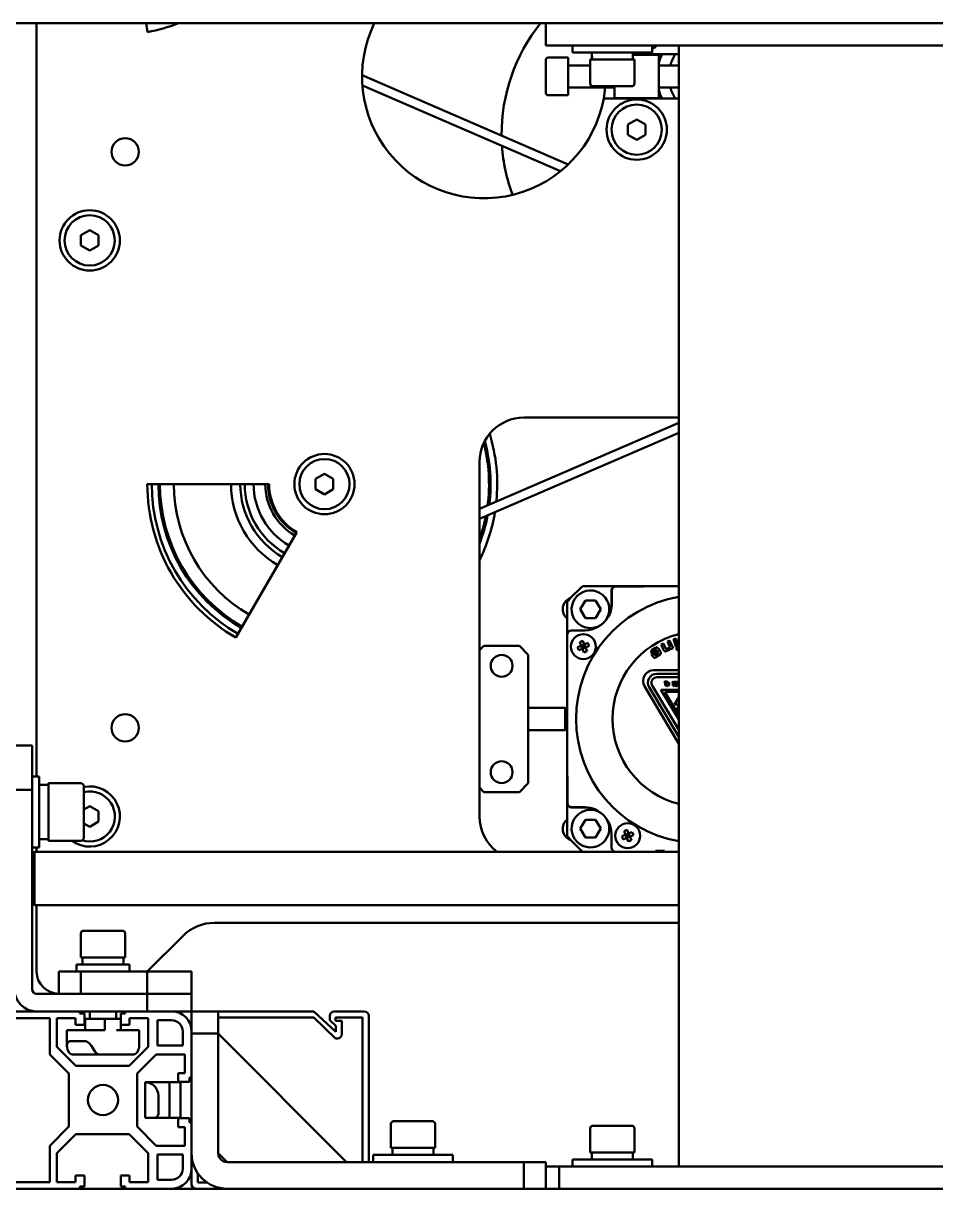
# Model space of a CAD drawing. Header units: millimetres. Extents: x 845401 to 948039, y 511594 to 550263.
# Drawn here: x 914766.2 to 914972.2, y 544470.2 to 544733.2 of the extents above; entities that cross this region are included whole.
import ezdxf

# ---------------------------------------------------------------- set-up
doc = ezdxf.new("R2010")
doc.units = ezdxf.units.MM
doc.layers.add('可见 (ISO)', color=7, linetype='Continuous', lineweight=50)

# ---------------------------------------------------------------- blocks, each defined once
blk = doc.blocks.new('A$C2A4E01FC')
at = {"layer": '可见 (ISO)', "color": 251}
for p, q in [((2527.5, 708.35), (1877.5, 708.35)), ((2412.5, 538.35), (2412.5, 708.35)), ((2437.58, 706.38), (2437.23, 708.35)), ((2527.5, 703.35), (2527.5, 708.35)), ((2527.5, 708.35), (2647.5, 708.35)), ((2527.5, 703.35), (2647.5, 703.35)), ((2533.5, 703.35), (2533.5, 701.75)), ((2551.5, 703.35), (2551.5, 701.75)), ((2557.5, 703.35), (2557.5, 450.35)), ((2561.5, 703.35), (2613.5, 703.35)), ((2527.5, 692.6), (2527.5, 700.1)), ((2528, 700.6), (2532.5, 700.6)), ((2532.5, 692.1), (2532.5, 700.6)), ((2551.5, 701.75), (2533.5, 701.75)), ((2547.5, 700.15), (2537.5, 700.15)), ((2537.5, 694.75), (2537.5, 700.15)), ((2537.85, 700.77), (2537.85, 700.15)), ((2547.15, 701.75), (2547.15, 700.15)), ((2547.15, 701.35), (2557.5, 701.35)), ((2547.15, 701.25), (2553, 701.25)), ((2547.5, 694.75), (2547.5, 700.15)), ((2553, 701.35), (2553, 701.25)), ((2553, 701.25), (2553, 691.45)), ((2532.7, 698.85), (2537.5, 698.85)), ((2553, 698.85), (2557.5, 698.85)), ((2532.54, 676.51), (2486, 696.61)), ((2530.8, 674.97), (2486.08, 694.29)), ((2528, 692.1), (2532.5, 692.1)), ((2532.7, 693.85), (2543, 693.85)), ((2546.9, 694.15), (2538.1, 694.15)), ((2543, 691.45), (2543, 694.15)), ((2553, 693.85), (2557.5, 693.85)), ((2557.5, 691.35), (2540.54, 691.35)), ((2543, 691.35), (2543, 691.45)), ((2543, 691.45), (2553, 691.45)), ((2553, 691.45), (2553, 691.35)), ((2546, 685.51), (2548, 686.66)), ((2548, 686.66), (2550, 685.51)), ((2546, 683.2), (2546, 685.51)), ((2550, 685.51), (2550, 683.2)), ((2548, 682.04), (2546, 683.2)), ((2550, 683.2), (2548, 682.04)), ((2422.5, 660.51), (2424.5, 661.66)), ((2422.5, 658.2), (2422.5, 660.51)), ((2424.5, 661.66), (2426.5, 660.51)), ((2426.5, 660.51), (2426.5, 658.2)), ((2424.5, 657.04), (2422.5, 658.2)), ((2426.5, 658.2), (2424.5, 657.04)), ((2512.5, 598.77), (2557.5, 618.21)), ((2522.5, 619.35), (2557.5, 619.35)), ((2512.5, 596.48), (2557.5, 615.92)), ((2512.5, 529.35), (2512.5, 609.35)), ((2475.5, 605.51), (2477.5, 606.66)), ((2475.5, 603.2), (2475.5, 605.51)), ((2477.5, 606.66), (2479.5, 605.51)), ((2479.5, 605.51), (2479.5, 603.2)), ((2437.5, 604.35), (2465, 604.35)), ((2477.5, 602.04), (2475.5, 603.2)), ((2479.5, 603.2), (2477.5, 602.04)), ((2471.25, 593.53), (2457.5, 569.71)), ((2535.84, 581.35), (2543.3, 581.35)), ((2543.3, 581.35), (2549.5, 581.35)), ((2549.5, 581.28), (2543.3, 581.28)), ((2557.5, 581.35), (2549.5, 581.35)), ((2542.3, 577.35), (2542.3, 580.35)), ((2542.37, 577.35), (2542.37, 580.35)), ((2532.3, 570.35), (2532.3, 577.81)), ((2535.24, 576.1), (2536.4, 578.1)), ((2536.4, 574.1), (2535.24, 576.1)), ((2536.4, 578.1), (2538.71, 578.1)), ((2538.71, 578.1), (2539.86, 576.1)), ((2539.86, 576.1), (2538.71, 574.1)), ((2538.71, 574.1), (2536.4, 574.1)), ((2536.3, 571.35), (2533.3, 571.35)), ((2532.3, 570.35), (2532.3, 538.55)), ((2535.13, 568.71), (2535.47, 567.89)), ((2536.15, 568.17), (2535.47, 567.89)), ((2536.15, 568.17), (2535.81, 568.99)), ((2536.15, 568.17), (2535.95, 567.69)), ((2536.98, 568.51), (2536.15, 568.17)), ((2536.44, 567.49), (2536.15, 568.17)), ((2553.52, 568.19), (2554.01, 568.41)), ((2554.07, 566.96), (2553.52, 568.19)), ((2554.01, 568.41), (2554.49, 567.35)), ((2554.93, 568.83), (2555.43, 569.05)), ((2555.41, 567.76), (2554.93, 568.83)), ((2555.43, 569.05), (2556.2, 567.34)), ((2556.32, 569.38), (2556.83, 569.54)), ((2556.88, 567.59), (2556.32, 569.38)), ((2556.83, 569.54), (2557.39, 567.74)), ((2512.5, 566.85), (2513.5, 567.85)), ((2521.5, 567.85), (2513.5, 567.85)), ((2521.5, 567.85), (2523.5, 565.85)), ((2523.5, 536.85), (2523.5, 565.85)), ((2535.47, 567.89), (2534.65, 567.55)), ((2534.93, 566.86), (2535.75, 567.2)), ((2535.47, 567.89), (2535.75, 567.2)), ((2535.95, 567.69), (2535.47, 567.89)), ((2535.95, 567.69), (2535.61, 567.55)), ((2535.75, 567.2), (2535.95, 567.69)), ((2535.75, 567.2), (2536.44, 567.49)), ((2535.75, 567.2), (2536.09, 566.38)), ((2535.95, 567.69), (2535.81, 568.03)), ((2535.95, 567.69), (2536.3, 567.83)), ((2535.95, 567.69), (2536.09, 567.34)), ((2535.95, 567.69), (2536.44, 567.49)), ((2536.44, 567.49), (2537.26, 567.83)), ((2536.78, 566.66), (2536.44, 567.49)), ((2551.25, 566.24), (2551.34, 566.85)), ((2552.17, 566.84), (2551.25, 566.24)), ((2551.32, 565.97), (2552.36, 566.66)), ((2551.67, 565.44), (2551.32, 565.97)), ((2551.34, 566.85), (2552.09, 567.33)), ((2552.61, 566.28), (2552, 565.88)), ((2552.34, 565.79), (2552.7, 566.03)), ((2552.36, 566.66), (2552.61, 566.28)), ((2553.12, 565.76), (2552.48, 565.34)), ((2552.8, 566.4), (2552.55, 566.78)), ((2552.9, 567.23), (2553.34, 566.54)), ((2555.37, 566.97), (2554.85, 566.73)), ((2554.86, 567.23), (2555.25, 567.4)), ((2555.7, 567.11), (2555.6, 567.33)), ((2556.2, 567.34), (2555.7, 567.11)), ((2556.88, 567.59), (2557.39, 567.74)), ((2557.5, 562.35), (2551.82, 562.35)), ((2552.52, 561.55), (2557.5, 561.55)), ((2552.52, 560.75), (2557.5, 560.75)), ((2549.76, 558.72), (2557.5, 545.77)), ((2557.5, 547.33), (2550.8, 558.52)), ((2557.5, 548.89), (2551.49, 558.93)), ((2553.48, 557.95), (2557.5, 557.95)), ((2557.5, 551.23), (2553.48, 557.95)), ((2554.43, 559.79), (2554.79, 559.79)), ((2554.43, 559.51), (2554.8, 559.51)), ((2554.8, 558.91), (2554.43, 558.91)), ((2554.74, 559.69), (2554.5, 559.69)), ((2554.56, 559.41), (2554.8, 559.41)), ((2554.56, 559.25), (2554.56, 559.41)), ((2554.8, 559.25), (2554.56, 559.25)), ((2554.56, 559.16), (2554.8, 559.16)), ((2554.56, 559.01), (2554.56, 559.16)), ((2554.8, 559.01), (2554.56, 559.01)), ((2554.8, 559.51), (2554.8, 559.62)), ((2554.8, 559.41), (2554.8, 559.25)), ((2554.8, 559.16), (2554.8, 559.01)), ((2554.93, 558.72), (2554.8, 558.72)), ((2554.93, 559.66), (2554.93, 559.51)), ((2554.93, 559.51), (2555.16, 559.51)), ((2554.93, 559.41), (2555.16, 559.41)), ((2554.93, 559.25), (2554.93, 559.41)), ((2555.16, 559.25), (2554.93, 559.25)), ((2554.93, 559.16), (2555.16, 559.16)), ((2554.93, 559.01), (2554.93, 559.16)), ((2555.16, 559.01), (2554.93, 559.01)), ((2555.29, 558.91), (2554.93, 558.91)), ((2555.16, 559.51), (2555.16, 559.6)), ((2555.16, 559.6), (2555.29, 559.6)), ((2555.16, 559.41), (2555.16, 559.25)), ((2555.16, 559.16), (2555.16, 559.01)), ((2556.13, 559.41), (2556.25, 559.41)), ((2556.32, 558.94), (2556.13, 558.94)), ((2556.25, 559.41), (2556.25, 559.37)), ((2556.25, 559.37), (2556.32, 559.37)), ((2556.25, 559.28), (2556.32, 559.28)), ((2556.25, 559.03), (2556.25, 559.28)), ((2556.32, 559.03), (2556.25, 559.03)), ((2556.32, 559.37), (2556.32, 559.61)), ((2556.32, 559.28), (2556.32, 559.03)), ((2556.32, 558.88), (2556.32, 558.94)), ((2556.44, 558.72), (2556.32, 558.72)), ((2556.43, 559.62), (2556.43, 559.37)), ((2556.43, 559.37), (2556.49, 559.37)), ((2556.43, 559.28), (2556.49, 559.28)), ((2556.43, 559.03), (2556.43, 559.28)), ((2556.49, 559.03), (2556.43, 559.03)), ((2556.6, 558.94), (2556.43, 558.94)), ((2556.43, 558.94), (2556.43, 558.88)), ((2556.49, 559.37), (2556.49, 559.48)), ((2556.49, 559.48), (2556.6, 559.48)), ((2556.49, 559.28), (2556.49, 559.03)), ((2556.64, 559.66), (2556.64, 559.69)), ((2556.64, 559.19), (2556.64, 559.64)), ((2556.78, 559.02), (2556.64, 559.02)), ((2556.89, 558.84), (2556.67, 558.84)), ((2556.75, 559.48), (2556.75, 559.66)), ((2556.8, 559.48), (2556.75, 559.48)), ((2556.75, 559.39), (2556.8, 559.39)), ((2556.75, 559.29), (2556.75, 559.39)), ((2556.8, 559.29), (2556.75, 559.29)), ((2556.75, 559.2), (2556.8, 559.2)), ((2556.75, 559.11), (2556.75, 559.2)), ((2556.8, 559.11), (2556.75, 559.11)), ((2556.8, 559.68), (2556.8, 559.48)), ((2556.8, 559.39), (2556.8, 559.29)), ((2556.8, 559.2), (2556.8, 559.11)), ((2556.83, 559.68), (2556.91, 559.68)), ((2556.95, 558.93), (2556.83, 558.93)), ((2556.89, 559.02), (2557.03, 559.02)), ((2556.91, 559.68), (2556.91, 559.48)), ((2556.91, 559.48), (2556.97, 559.48)), ((2556.91, 559.39), (2556.97, 559.39)), ((2556.91, 559.29), (2556.91, 559.39)), ((2556.96, 559.29), (2556.91, 559.29)), ((2556.91, 559.2), (2556.96, 559.2)), ((2556.91, 559.11), (2556.91, 559.2)), ((2556.96, 559.11), (2556.91, 559.11)), ((2556.97, 559.39), (2556.96, 559.29)), ((2556.96, 559.2), (2556.96, 559.11)), ((2557.07, 559.19), (2557.07, 559.06)), ((2557.5, 552.16), (2554.32, 557.47)), ((2554.32, 557.47), (2557.5, 557.47)), ((2556.51, 554.59), (2557.5, 556.24)), ((2557.5, 555.31), (2557.36, 555.07)), ((2557.36, 555.07), (2557.5, 555.07)), ((2557.39, 556.52), (2557.5, 556.59)), ((2557.5, 556.46), (2557.39, 556.52)), ((2523.5, 553.85), (2531.81, 553.85)), ((2531.81, 548.85), (2531.81, 553.85)), ((2532.3, 553.36), (2531.81, 553.85)), ((2557.5, 554.59), (2556.51, 554.59)), ((2557.05, 553.47), (2557.5, 554.22)), ((2557.5, 553.47), (2557.05, 553.47)), ((2523.5, 548.85), (2531.81, 548.85)), ((2532.3, 549.34), (2531.81, 548.85)), ((2411.5, 545.35), (2407.5, 545.35)), ((2411.5, 535.35), (2411.5, 545.35)), ((2411.5, 538.35), (2413.1, 538.35)), ((2413.1, 538.35), (2413.1, 522.35)), ((2415.2, 536.85), (2415.2, 523.85)), ((2422.4, 536.85), (2415.2, 536.85)), ((2523.5, 536.85), (2521.5, 534.85)), ((2532.3, 532.35), (2532.3, 538.55)), ((2532.37, 538.55), (2532.37, 532.35)), ((2407.5, 535.35), (2411.5, 535.35)), ((2411.5, 490.35), (2411.5, 535.35)), ((2414.39, 536.5), (2415.2, 536.5)), ((2423.2, 536.05), (2423.2, 524.65)), ((2513.5, 534.85), (2512.5, 535.85)), ((2513.5, 534.85), (2521.5, 534.85)), ((2423.2, 530.91), (2424.5, 531.66)), ((2424.5, 531.66), (2426.5, 530.51)), ((2532.3, 524.89), (2532.3, 532.35)), ((2533.3, 531.42), (2536.3, 531.42)), ((2536.3, 531.35), (2533.3, 531.35)), ((2426.5, 530.51), (2426.5, 528.2)), ((2424.5, 527.04), (2423.2, 527.79)), ((2426.5, 528.2), (2424.5, 527.04)), ((2535.24, 526.6), (2536.4, 528.6)), ((2536.4, 524.6), (2535.24, 526.6)), ((2536.4, 528.6), (2538.71, 528.6)), ((2538.71, 528.6), (2539.86, 526.6)), ((2539.86, 526.6), (2538.71, 524.6)), ((2545.14, 526.03), (2545.48, 525.2)), ((2546.17, 525.49), (2545.83, 526.31)), ((2413.1, 524.2), (2415.2, 524.2)), ((2422.4, 523.85), (2415.2, 523.85)), ((2538.71, 524.6), (2536.4, 524.6)), ((2542.3, 525.35), (2542.3, 522.35)), ((2545.48, 525.2), (2544.66, 524.87)), ((2544.94, 524.18), (2545.76, 524.52)), ((2546.17, 525.49), (2545.48, 525.2)), ((2545.48, 525.2), (2545.76, 524.52)), ((2545.48, 525.2), (2545.96, 525)), ((2545.96, 525), (2545.62, 524.86)), ((2545.96, 525), (2545.76, 524.52)), ((2545.76, 524.52), (2546.45, 524.8)), ((2545.76, 524.52), (2546.1, 523.7)), ((2545.96, 525), (2545.82, 525.35)), ((2545.96, 525), (2546.17, 525.49)), ((2545.96, 525), (2546.31, 525.15)), ((2546.45, 524.8), (2545.96, 525)), ((2545.96, 525), (2546.11, 524.66)), ((2546.99, 525.83), (2546.17, 525.49)), ((2546.45, 524.8), (2546.17, 525.49)), ((2546.45, 524.8), (2547.27, 525.14)), ((2546.79, 523.98), (2546.45, 524.8)), ((2411.5, 522.35), (2413.1, 522.35)), ((2411.5, 520.85), (2412, 521.35)), ((2412, 521.35), (2412, 509.35)), ((2557.5, 521.35), (2412, 521.35)), ((2412.5, 521.35), (2412.5, 522.35)), ((2543.3, 521.35), (2535.84, 521.35)), ((2543.3, 521.35), (2557.5, 521.35)), ((2411.5, 509.85), (2412, 509.35)), ((2557.5, 509.35), (2412, 509.35)), ((2412.5, 494.35), (2412.5, 509.35)), ((2557.5, 505.35), (2452.64, 505.35)), ((2422.5, 502.95), (2422.5, 497.55)), ((2423.1, 503.55), (2431.9, 503.55)), ((2432.5, 502.95), (2432.5, 497.55)), ((2445.57, 502.42), (2437.5, 494.35)), ((2422.5, 497.55), (2432.5, 497.55)), ((2422.85, 496.94), (2422.85, 497.55)), ((2432.15, 495.95), (2432.15, 497.55)), ((2421.5, 495.95), (2433.5, 495.95)), ((2421.5, 494.35), (2421.5, 495.95)), ((2433.5, 494.35), (2433.5, 495.95)), ((2422.5, 494.35), (2417.5, 494.35)), ((2417.5, 494.35), (2417.5, 489.35)), ((2422.5, 489.35), (2422.5, 494.35)), ((2437.5, 494.35), (2422.5, 494.35)), ((2447.5, 494.35), (2437.5, 494.35)), ((2437.5, 494.35), (2437.5, 489.35)), ((2447.5, 489.35), (2447.5, 494.35)), ((2437.5, 489.35), (2412.5, 489.35)), ((2422.5, 489.35), (2437.5, 489.35)), ((2447.5, 489.35), (2437.5, 489.35)), ((2437.5, 489.35), (2437.5, 485.35)), ((2437.5, 489.35), (2447.5, 489.35)), ((2447.5, 485.35), (2447.5, 489.35)), ((2422.3, 485.35), (2392.7, 485.35)), ((2412.5, 485.35), (2437.5, 485.35)), ((2422.3, 484.85), (2422.3, 485.35)), ((2423.3, 484.85), (2422.3, 484.85)), ((2423.3, 482.35), (2423.3, 484.85)), ((2424.5, 485.35), (2424.5, 483.65)), ((2430.5, 485.35), (2430.5, 483.65)), ((2432.5, 484.85), (2431.5, 484.85)), ((2431.5, 484.85), (2431.5, 482.35)), ((2443, 485.35), (2432.5, 485.35)), ((2432.5, 485.35), (2432.5, 484.85)), ((2443, 485.35), (2447.5, 485.35)), ((2453.5, 485.35), (2447.5, 485.35)), ((2447.5, 485.35), (2447.5, 480.85)), ((2453.5, 480.35), (2453.5, 485.35)), ((2475.1, 485.35), (2453.5, 485.35)), ((2453.5, 483.95), (2475.1, 483.95)), ((2480.1, 480.76), (2475.1, 485.35)), ((2475.1, 483.95), (2480.01, 479.26)), ((2478.7, 484.35), (2478.7, 483.4)), ((2486.5, 485.35), (2479.7, 485.35)), ((2480.01, 483.95), (2486.1, 483.95)), ((2480.01, 483.26), (2480.01, 483.95)), ((2486.1, 483.95), (2486.1, 451.35)), ((2487.5, 451.35), (2487.5, 484.35)), ((2399.5, 483.85), (2415.5, 483.85)), ((2415.5, 483.85), (2415.5, 475.65)), ((2417.1, 477.35), (2417.1, 483.85)), ((2417.1, 483.85), (2421.3, 483.85)), ((2421.3, 483.85), (2421.3, 482.35)), ((2421.3, 482.35), (2423.3, 482.35)), ((2424.89, 483.65), (2423.5, 483.65)), ((2423.5, 481.15), (2423.5, 483.65)), ((2424.89, 483.65), (2427.93, 483.65)), ((2427.93, 483.65), (2430.53, 483.65)), ((2427.93, 481.15), (2427.93, 483.65)), ((2431.5, 483.65), (2430.53, 483.65)), ((2431.5, 482.35), (2433.5, 482.35)), ((2431.5, 481.15), (2431.5, 482.35)), ((2433.5, 482.35), (2433.5, 483.85)), ((2433.5, 483.85), (2437.7, 483.85)), ((2437.7, 483.85), (2437.7, 477.35)), ((2439.8, 477.65), (2439.8, 483.35)), ((2439.8, 483.35), (2443, 483.35)), ((2478.7, 483.4), (2480.1, 482.11)), ((2481.41, 483.26), (2480.01, 483.26)), ((2480.1, 482.11), (2480.1, 480.76)), ((2481.41, 480.26), (2481.41, 483.26)), ((2420.39, 481.15), (2419.34, 481.15)), ((2419.34, 481.15), (2419.34, 477.61)), ((2420.39, 481.15), (2423.42, 481.15)), ((2424.83, 481.15), (2423.42, 481.15)), ((2424.83, 481.15), (2427.93, 481.15)), ((2430.53, 481.15), (2434.93, 481.15)), ((2435.66, 481.15), (2434.93, 481.15)), ((2435.66, 481.15), (2435.66, 477.61)), ((2445.5, 480.85), (2445.5, 477.65)), ((2447.5, 470.45), (2447.5, 480.85)), ((2447.5, 480.35), (2453.5, 480.35)), ((2447.5, 480.35), (2447.5, 453.35)), ((2453.5, 453.35), (2453.5, 480.35)), ((2482.5, 451.35), (2453.5, 480.35)), ((2453.5, 480.35), (2453.5, 453.35)), ((2480.01, 479.26), (2480.41, 479.26)), ((2421.4, 473.05), (2417.1, 477.35)), ((2423.42, 478.65), (2420.39, 478.65)), ((2425.75, 476.24), (2424.83, 477.65)), ((2437.7, 477.35), (2433.4, 473.05)), ((2445.5, 477.65), (2439.8, 477.65)), ((2415.5, 475.65), (2419.8, 471.35)), ((2426.67, 475.65), (2420.61, 475.65)), ((2434.39, 475.65), (2426.67, 475.65)), ((2435.2, 471.35), (2439.5, 475.65)), ((2439.5, 475.65), (2446, 475.65)), ((2446, 475.65), (2446, 471.45)), ((2419.8, 471.35), (2419.8, 459.35)), ((2433.4, 473.05), (2421.4, 473.05)), ((2435.2, 459.35), (2435.2, 471.35)), ((2446, 471.45), (2444.5, 471.45)), ((2444.5, 471.45), (2444.5, 469.45)), ((2437, 461.35), (2437, 469.35)), ((2437.18, 469.35), (2437, 469.35)), ((2437.18, 469.35), (2442.5, 469.35)), ((2442.5, 469.35), (2445, 469.35)), ((2442.5, 466.35), (2442.5, 469.35)), ((2444.5, 469.45), (2447, 469.45)), ((2445, 465.35), (2445, 469.35)), ((2447, 469.45), (2447, 470.45)), ((2447, 470.45), (2447.5, 470.45)), ((2440, 462.35), (2440, 466.35)), ((2442.5, 466.35), (2442.5, 462.35)), ((2445, 465.35), (2445, 461.35)), ((2437, 461.35), (2437.59, 461.35)), ((2437.59, 461.35), (2439, 461.35)), ((2442.5, 461.35), (2439, 461.35)), ((2442.5, 461.35), (2442.5, 462.35)), ((2442.5, 461.35), (2445, 461.35)), ((2447, 461.25), (2444.5, 461.25)), ((2444.5, 461.25), (2444.5, 459.25)), ((2447, 460.25), (2447, 461.25)), ((2447.5, 460.25), (2447, 460.25)), ((2447.5, 449.85), (2447.5, 460.25)), ((2493.1, 460.55), (2501.9, 460.55)), ((2419.8, 459.35), (2415.5, 455.05)), ((2417.1, 453.35), (2421.4, 457.65)), ((2421.4, 457.65), (2433.4, 457.65)), ((2433.4, 457.65), (2437.7, 453.35)), ((2439.5, 455.05), (2435.2, 459.35)), ((2444.5, 459.25), (2446, 459.25)), ((2446, 459.25), (2446, 455.05)), ((2492.5, 459.95), (2492.5, 454.55)), ((2502.5, 459.95), (2502.5, 454.55)), ((2537.5, 458.95), (2537.5, 453.55)), ((2538.1, 459.55), (2546.9, 459.55)), ((2547.5, 458.95), (2547.5, 453.55)), ((2415.5, 455.05), (2415.5, 446.85)), ((2446, 455.05), (2439.5, 455.05)), ((2417.1, 446.85), (2417.1, 453.35)), ((2437.7, 453.35), (2437.7, 446.85)), ((2439.8, 447.35), (2439.8, 453.05)), ((2439.8, 453.05), (2445.5, 453.05)), ((2445.5, 453.05), (2445.5, 449.85)), ((2453.5, 453.35), (2455.5, 451.35)), ((2488.5, 452.95), (2506.5, 452.95)), ((2488.5, 451.35), (2488.5, 452.95)), ((2492.5, 454.55), (2502.5, 454.55)), ((2492.85, 452.95), (2492.85, 454.55)), ((2502.15, 453.94), (2502.15, 454.55)), ((2506.5, 451.35), (2506.5, 452.95)), ((2537.5, 453.55), (2547.5, 453.55)), ((2537.85, 451.95), (2537.85, 453.55)), ((2547.15, 452.94), (2547.15, 453.55)), ((2447.5, 449.85), (2447.5, 446.35)), ((2522.5, 451.35), (2455.5, 451.35)), ((2455.5, 451.35), (2482.5, 451.35)), ((2527.5, 451.35), (2522.5, 451.35)), ((2522.5, 451.35), (2522.5, 445.35)), ((2527.5, 450.35), (2527.5, 451.35)), ((2527.5, 450.35), (2527.5, 445.35)), ((2530.5, 450.35), (2527.5, 450.35)), ((2530.5, 445.35), (2530.5, 450.35)), ((2530.5, 450.35), (2644.5, 450.35)), ((2533.5, 451.95), (2551.5, 451.95)), ((2533.5, 450.35), (2533.5, 451.95)), ((2551.5, 450.35), (2551.5, 451.95)), ((2561.5, 450.35), (2613.5, 450.35)), ((2423.3, 448.35), (2421.3, 448.35)), ((2421.3, 448.35), (2421.3, 446.85)), ((2423.3, 445.85), (2423.3, 448.35)), ((2433.5, 448.35), (2431.5, 448.35)), ((2431.5, 448.35), (2431.5, 445.85)), ((2433.5, 446.85), (2433.5, 448.35)), ((2443, 447.35), (2439.8, 447.35)), ((2448.9, 446.75), (2448.9, 448.83)), ((2392.7, 445.35), (2422.3, 445.35)), ((2415.5, 446.85), (2399.5, 446.85)), ((2421.3, 446.85), (2417.1, 446.85)), ((2422.3, 445.35), (2422.3, 445.85)), ((2422.3, 445.85), (2423.3, 445.85)), ((2432.5, 445.35), (2422.3, 445.35)), ((2431.5, 445.85), (2432.5, 445.85)), ((2432.5, 445.85), (2432.5, 445.35)), ((2432.5, 445.35), (2443, 445.35)), ((2437.7, 446.85), (2433.5, 446.85)), ((2455.5, 445.35), (2443, 445.35)), ((2450.98, 446.75), (2448.9, 446.75)), ((2455.5, 445.35), (2522.5, 445.35)), ((2522.5, 445.35), (2527, 445.35)), ((2527.5, 445.35), (2527, 445.35)), ((2527.5, 445.35), (2530.5, 445.35)), ((2530.5, 445.35), (2644.5, 445.35))]:
    blk.add_line(p, q, dxfattribs=at)
for centre, radius in [((2548, 684.35), 6.8), ((2548, 684.35), 5.67), ((2432.5, 679.35), 3.1), ((2424.5, 659.35), 6.8), ((2424.5, 659.35), 5.67), ((2477.5, 604.35), 6.8), ((2477.5, 604.35), 5.67), ((2535.95, 567.69), 2.81), ((2517.5, 563.35), 2.46), ((2432.5, 549.35), 3.1), ((2517.5, 539.35), 2.46), ((2545.96, 525), 2.81), ((2427.5, 465.35), 3.4)]:
    blk.add_circle(centre, radius, dxfattribs=at)
for centre, radius, start, end in [((2431.5, 740.85), 35, 280, 291.7868), ((2513.5, 696.35), 27.5, 154.1279, 349.5243), ((2557.5, 683.35), 40, 141.3178, 180.4959), ((2548, 708.35), 6.8, 300.9778, 312.6679), ((2528, 700.1), 0.5, 90, 180), ((2548, 708.35), 6.8, 262.8192, 283.9306), ((2563.83, 696.35), 11.26, 153.6374, 164.1147), ((2564.5, 696.35), 9.25, 147.2796, 164.3196), ((2532.7, 699.05), 0.2, 180, 270), ((2538.1, 694.75), 0.6, 180, 270), ((2546.9, 694.75), 0.6, 270, 0), ((2528, 692.6), 0.5, 180, 270), ((2532.7, 693.65), 0.2, 90, 180), ((2513.5, 696.35), 27.5, 349.5243, 354.7841), ((2563.83, 696.35), 11.26, 195.8853, 206.3626), ((2564.5, 696.35), 9.25, 195.6804, 212.7204), ((2557.5, 683.35), 40, 183.8298, 200.0857), ((2522.5, 609.35), 10, 90, 180), ((2477.5, 604.35), 39, 354.2071, 16.9697), ((2477.5, 604.35), 37.15, 352.6019, 14.4859), ((2477.5, 604.35), 37.5, 352.9173, 15.0843), ((2477.5, 604.35), 40, 180, 240), ((2477.5, 604.35), 39, 180, 240), ((2477.5, 604.35), 37.5, 180, 240), ((2477.5, 604.35), 37.15, 180, 240), ((2477.5, 604.35), 34, 180, 240), ((2477.5, 604.35), 21.1, 180, 240), ((2477.5, 604.35), 19, 180, 240), ((2477.5, 604.35), 18, 180, 240), ((2477.5, 604.35), 16, 180, 240), ((2477.5, 604.35), 13.38, 180, 240), ((2477.5, 604.35), 12.74, 180, 240), ((2477.5, 604.35), 12.5, 180, 240), ((2466.5, 604.08), 2.6, 234.247, 241.5296), ((2477.5, 604.35), 39, 333.823, 350.609), ((2477.5, 604.35), 37.5, 338.9746, 349.1184), ((2477.5, 604.35), 37.15, 340.4154, 348.753), ((2470.85, 595.59), 2.6, 172.7039, 179.9864), ((2562.3, 551.35), 40, 131.4096, 138.5904), ((2543.3, 580.35), 1, 90, 180), ((2543.3, 580.35), 0.927, 90, 180), ((2534.05, 576.1), 2.75, 110.4383, 230.4788), ((2537.55, 576.1), 4.25, 325.1417, 304.8583), ((2562.3, 551.35), 28, 99.8709, 260.1291), ((2536.3, 577.35), 6, 330.5072, 0), ((2536.3, 577.35), 6.07, 330.868, 0), ((2536.3, 577.35), 6, 270, 330.5072), ((2533.3, 570.35), 1, 90, 180), ((2562.3, 551.35), 19.76, 104.0604, 255.9396), ((2551.82, 559.95), 2.4, 90, 210.888), ((2552.52, 559.55), 2, 90, 210.888), ((2552.52, 559.55), 1.2, 90, 210.888), ((2555.9, 560.54), 0.806, 281.6008, 289.8471), ((2553.05, 559.2), 3.59, 357.1376, 359.8597), ((2422.4, 536.05), 0.8, 0, 90), ((2424.5, 529.35), 6.8, 233.9811, 101.0214), ((2424.5, 529.35), 5.67, 252.3554, 103.2545), ((2533.3, 532.35), 1, 180, 270), ((2533.3, 532.35), 0.927, 180, 270), ((2536.3, 525.35), 6.07, 60.868, 90), ((2536.3, 525.35), 6, 60.5072, 90), ((2522.5, 529.35), 10, 180, 233.1301), ((2534.05, 526.6), 2.75, 129.5212, 249.5617), ((2537.55, 526.6), 4.25, 55.1417, 34.8583), ((2536.3, 525.35), 6, 0, 60.5072), ((2422.4, 524.65), 0.8, 270, 0), ((2562.3, 551.35), 40, 221.4096, 228.5904), ((2543.3, 522.35), 1, 180, 270), ((2452.64, 495.35), 10, 90, 135), ((2423.1, 502.95), 0.6, 90, 180), ((2431.9, 502.95), 0.6, 0, 90), ((2417.5, 494.35), 5, 180, 270), ((2412.5, 490.35), 5, 180, 270), ((2412.5, 490.35), 1, 180, 270), ((2443, 480.85), 4.5, 0, 90), ((2479.7, 484.35), 1, 90, 180), ((2486.5, 484.35), 1, 0, 90), ((2443, 480.85), 2.5, 0, 90), ((2480.41, 480.26), 1, 270, 0), ((2437, 466.35), 3, 0, 78.74), ((2439, 462.35), 1, 270, 0), ((2493.1, 459.95), 0.6, 90, 180), ((2501.9, 459.95), 0.6, 0, 90), ((2538.1, 458.95), 0.6, 90, 180), ((2546.9, 458.95), 0.6, 0, 90), ((2455.5, 453.35), 8, 180, 270), ((2455.5, 453.35), 2, 180, 270), ((2443, 449.85), 4.5, 270, 0), ((2443, 449.85), 2.5, 270, 0), ((2448.5, 446.35), 1, 180, 270)]:
    blk.add_arc(centre, radius, start, end, dxfattribs=at)
for centre, major_axis, ratio, start_param, end_param in [((2542.5, 700.77), (0, 14.31), 0.32492, 1.501925, 1.613793), ((2542.5, 702.74), (0, 14.31), 0.32492, 1.639668, 1.752411), ((2549.5, 580.85), (0, -0.5), 0.999848, 3.141593, 3.689916), ((2536.56, 566.22), (4.23, 1.75), 0.624695, 1.48985, 1.651743), ((2534.48, 567.08), (-1.75, 4.23), 0.624695, 4.631443, 4.793335), ((2537.42, 568.29), (-1.75, 4.23), 0.624695, 1.48985, 1.651743), ((2535.35, 569.16), (-4.23, -1.75), 0.624695, 1.48985, 1.651743), ((2532.8, 538.55), (-0.5, 0), 0.999848, 0, 0.548323), ((2414.39, 530.35), (-18.93, 0), 0.32492, 4.712389, 4.780735), ((2546.57, 523.54), (-4.23, -1.75), 0.624695, 4.631443, 4.793335), ((2547.43, 525.61), (-1.75, 4.23), 0.624695, 1.48985, 1.651743), ((2545.36, 526.47), (-4.23, -1.75), 0.624695, 1.48985, 1.651743), ((2544.5, 524.4), (1.75, -4.23), 0.624695, 1.48985, 1.651743), ((2427.5, 496.94), (0, -14.31), 0.32492, 4.712389, 4.781261), ((2422.34, 475.65), (-2.73, 2.73), 0.459146, 5.852752, 7.227023), ((2424.07, 477.65), (-0.909, 0.909), 0.459146, 4.281955, 5.852752), ((2426.67, 477.65), (0, -2), 0.65178, 5.497787, 6.283185), ((2432.66, 475.65), (-2.73, -2.73), 0.459146, 2.197755, 2.711159), ((2420.61, 477.65), (0, -2), 0.65178, 5.856107, 6.283185), ((2434.39, 477.65), (0, -2), 0.65178, 0, 0.427079), ((2497.5, 451.97), (0, -14.31), 0.32492, 1.639668, 1.752411), ((2497.5, 453.94), (0, -14.31), 0.32492, 1.501925, 1.613793), ((2542.5, 450.97), (0, -14.31), 0.32492, 1.639668, 1.752411), ((2542.5, 452.94), (0, -14.31), 0.32492, 1.501925, 1.613793)]:
    blk.add_ellipse(centre, major_axis=major_axis, ratio=ratio, start_param=start_param, end_param=end_param, dxfattribs=at)
blk.add_ellipse((2553.3, 521.6), major_axis=(0.95, 0), ratio=0.017455, dxfattribs=at)
for points, knots in [([(2541.71, 574.58), (2541.67, 574.56), (2541.63, 574.53), (2541.57, 574.47), (2541.54, 574.43), (2541.52, 574.4)], [-0.02643755, -0.02643755, -0.02643755, -0.02643755, -0.01298723, -0.01298723, 0, 0, 0, 0]), ([(2552, 565.88), (2552.01, 565.87), (2552.03, 565.84), (2552.05, 565.8), (2552.07, 565.78), (2552.07, 565.77), (2552.08, 565.77)], [0, 0, 0, 0, 0.0000555832, 0.000096095, 0.0001218455, 0.0001328375, 0.0001328375, 0.0001328375, 0.0001328375]), ([(2552.08, 565.77), (2552.08, 565.76), (2552.1, 565.75), (2552.13, 565.74), (2552.16, 565.73), (2552.19, 565.73), (2552.23, 565.73), (2552.26, 565.75), (2552.3, 565.77), (2552.33, 565.78), (2552.34, 565.79)], [0, 0, 0, 0, 0.0000315072, 0.0000615813, 0.0000916189, 0.0001235665, 0.0001583022, 0.0001972892, 0.0002406577, 0.0002891929, 0.0002891929, 0.0002891929, 0.0002891929]), ([(2552.09, 567.33), (2552.11, 567.34), (2552.15, 567.37), (2552.2, 567.4), (2552.26, 567.43), (2552.31, 567.46), (2552.36, 567.48), (2552.4, 567.5), (2552.44, 567.51), (2552.46, 567.51), (2552.47, 567.52)], [0, 0, 0, 0, 0.0000725544, 0.0001396466, 0.0002012319, 0.0002579489, 0.000308878, 0.000354608, 0.000395608, 0.0004321438, 0.0004321438, 0.0004321438, 0.0004321438]), ([(2552.3, 566.92), (2552.3, 566.92), (2552.28, 566.91), (2552.25, 566.89), (2552.21, 566.87), (2552.18, 566.85), (2552.17, 566.84)], [0, 0, 0, 0, 0.0000235261, 0.0000579437, 0.0001035938, 0.0001608092, 0.0001608092, 0.0001608092, 0.0001608092]), ([(2552.46, 566.9), (2552.45, 566.91), (2552.43, 566.92), (2552.39, 566.94), (2552.35, 566.94), (2552.32, 566.93), (2552.3, 566.92)], [0, 0, 0, 0, 0.0000415118, 0.0000808166, 0.0001218727, 0.000168246, 0.000168246, 0.000168246, 0.000168246]), ([(2552.55, 566.78), (2552.54, 566.79), (2552.53, 566.82), (2552.5, 566.85), (2552.48, 566.88), (2552.47, 566.89), (2552.46, 566.9)], [0, 0, 0, 0, 0.0000455893, 0.0000850474, 0.0001184986, 0.0001457565, 0.0001457565, 0.0001457565, 0.0001457565]), ([(2552.47, 567.52), (2552.49, 567.52), (2552.51, 567.52), (2552.55, 567.52), (2552.58, 567.51), (2552.62, 567.5), (2552.65, 567.49), (2552.69, 567.47), (2552.72, 567.44), (2552.74, 567.42), (2552.75, 567.41)], [0, 0, 0, 0, 0.0000368387, 0.0000729747, 0.0001089739, 0.0001450305, 0.000182162, 0.0002208766, 0.0002619619, 0.0003050895, 0.0003050895, 0.0003050895, 0.0003050895]), ([(2552.7, 566.03), (2552.72, 566.04), (2552.76, 566.07), (2552.81, 566.11), (2552.85, 566.15), (2552.86, 566.17), (2552.87, 566.18)], [0, 0, 0, 0, 0.0000806956, 0.0001452091, 0.0001962613, 0.0002338903, 0.0002338903, 0.0002338903, 0.0002338903]), ([(2552.75, 567.41), (2552.76, 567.4), (2552.78, 567.38), (2552.82, 567.33), (2552.86, 567.28), (2552.88, 567.24), (2552.9, 567.23)], [0, 0, 0, 0, 0.0000496288, 0.0001058376, 0.0001693118, 0.0002397638, 0.0002397638, 0.0002397638, 0.0002397638]), ([(2552.87, 566.18), (2552.87, 566.19), (2552.87, 566.2), (2552.87, 566.23), (2552.87, 566.25), (2552.86, 566.28), (2552.85, 566.31), (2552.84, 566.34), (2552.82, 566.37), (2552.8, 566.39), (2552.8, 566.4)], [0, 0, 0, 0, 0.0000200127, 0.000041992, 0.0000664603, 0.0000933999, 0.0001238796, 0.0001579278, 0.0001949909, 0.0002361663, 0.0002361663, 0.0002361663, 0.0002361663]), ([(2553.34, 566.54), (2553.35, 566.52), (2553.38, 566.49), (2553.41, 566.43), (2553.43, 566.37), (2553.45, 566.32), (2553.46, 566.27), (2553.46, 566.22), (2553.46, 566.17), (2553.45, 566.12), (2553.43, 566.07), (2553.4, 566.03), (2553.37, 565.98), (2553.33, 565.94), (2553.29, 565.89), (2553.24, 565.85), (2553.18, 565.8), (2553.14, 565.77), (2553.12, 565.76)], [0, 0, 0, 0, 0.0000680523, 0.0001308647, 0.0001898524, 0.0002450458, 0.0002966358, 0.0003463464, 0.0003938757, 0.0004412053, 0.0004893417, 0.0005404478, 0.0005942364, 0.0006528173, 0.0007154737, 0.0007833661, 0.000856046, 0.0009341152, 0.0009341152, 0.0009341152, 0.0009341152]), ([(2554.18, 566.75), (2554.17, 566.76), (2554.15, 566.79), (2554.12, 566.84), (2554.09, 566.9), (2554.08, 566.94), (2554.07, 566.96)], [0, 0, 0, 0, 0.0000509906, 0.0001080385, 0.000170797, 0.0002401373, 0.0002401373, 0.0002401373, 0.0002401373]), ([(2554.85, 566.73), (2554.83, 566.72), (2554.79, 566.7), (2554.73, 566.68), (2554.67, 566.66), (2554.61, 566.64), (2554.56, 566.63), (2554.51, 566.62), (2554.47, 566.61), (2554.43, 566.61), (2554.4, 566.61), (2554.36, 566.62), (2554.33, 566.63), (2554.3, 566.64), (2554.27, 566.66), (2554.24, 566.69), (2554.21, 566.72), (2554.19, 566.74), (2554.18, 566.75)], [0, 0, 0, 0, 0.0000727262, 0.0001399641, 0.0002024142, 0.000259487, 0.0003121833, 0.0003595608, 0.0004023671, 0.0004408751, 0.0004765888, 0.0005117606, 0.0005468276, 0.0005822488, 0.0006186547, 0.0006567617, 0.0006967739, 0.0007394491, 0.0007394491, 0.0007394491, 0.0007394491]), ([(2554.49, 567.35), (2554.49, 567.33), (2554.5, 567.31), (2554.52, 567.27), (2554.54, 567.25), (2554.55, 567.23), (2554.55, 567.22)], [0, 0, 0, 0, 0.0000438585, 0.0000821327, 0.0001146938, 0.0001411122, 0.0001411122, 0.0001411122, 0.0001411122]), ([(2554.55, 567.22), (2554.56, 567.21), (2554.58, 567.19), (2554.62, 567.17), (2554.66, 567.16), (2554.69, 567.17), (2554.7, 567.17)], [0, 0, 0, 0, 0.0000425349, 0.0000817797, 0.0001218959, 0.0001665178, 0.0001665178, 0.0001665178, 0.0001665178]), ([(2554.7, 567.17), (2554.71, 567.17), (2554.73, 567.18), (2554.76, 567.19), (2554.81, 567.2), (2554.84, 567.22), (2554.86, 567.23)], [0, 0, 0, 0, 0.0000237178, 0.0000594535, 0.0001061464, 0.0001648363, 0.0001648363, 0.0001648363, 0.0001648363]), ([(2555.25, 567.4), (2555.26, 567.41), (2555.29, 567.42), (2555.33, 567.44), (2555.36, 567.46), (2555.38, 567.47), (2555.41, 567.49), (2555.43, 567.5), (2555.44, 567.52), (2555.45, 567.53), (2555.45, 567.53)], [0, 0, 0, 0, 0.000045118, 0.0000856633, 0.0001219325, 0.0001537097, 0.0001818426, 0.0002064441, 0.0002268823, 0.0002438815, 0.0002438815, 0.0002438815, 0.0002438815]), ([(2555.6, 567.33), (2555.6, 567.31), (2555.6, 567.27), (2555.59, 567.21), (2555.57, 567.16), (2555.55, 567.11), (2555.52, 567.07), (2555.48, 567.03), (2555.43, 566.99), (2555.39, 566.98), (2555.37, 566.97)], [0, 0, 0, 0, 0.0000618302, 0.0001195116, 0.0001741817, 0.0002281617, 0.0002810333, 0.0003358071, 0.0003929618, 0.0004537126, 0.0004537126, 0.0004537126, 0.0004537126]), ([(2555.45, 567.53), (2555.45, 567.54), (2555.46, 567.55), (2555.46, 567.57), (2555.46, 567.6), (2555.46, 567.63), (2555.45, 567.66), (2555.44, 567.69), (2555.43, 567.73), (2555.41, 567.75), (2555.41, 567.76)], [0, 0, 0, 0, 0.0000190576, 0.0000400177, 0.0000636723, 0.0000909921, 0.000122147, 0.000156521, 0.0001948231, 0.0002377155, 0.0002377155, 0.0002377155, 0.0002377155]), ([(2556.99, 567.1), (2556.98, 567.12), (2556.97, 567.16), (2556.97, 567.22), (2556.98, 567.28), (2557.01, 567.34), (2557.04, 567.39), (2557.08, 567.43), (2557.13, 567.47), (2557.17, 567.48), (2557.19, 567.49)], [0, 0, 0, 0, 0.0000619762, 0.0001214811, 0.0001814737, 0.0002431748, 0.0003049906, 0.0003637336, 0.0004230503, 0.0004849629, 0.0004849629, 0.0004849629, 0.0004849629]), ([(2557.38, 566.89), (2557.35, 566.89), (2557.32, 566.88), (2557.25, 566.88), (2557.19, 566.89), (2557.14, 566.91), (2557.09, 566.95), (2557.04, 566.99), (2557.01, 567.04), (2556.99, 567.08), (2556.99, 567.1)], [0, 0, 0, 0, 0.0000619371, 0.0001213966, 0.0001803592, 0.0002419321, 0.0003035407, 0.0003630346, 0.0004224623, 0.0004843359, 0.0004843359, 0.0004843359, 0.0004843359]), ([(2557.19, 567.49), (2557.21, 567.5), (2557.25, 567.51), (2557.31, 567.5), (2557.37, 567.49), (2557.42, 567.47), (2557.47, 567.44), (2557.49, 567.42), (2557.5, 567.41)], [0, 0, 0, 0, 0.0000603678, 0.0001183272, 0.0001769277, 0.0002386981, 0.0003008135, 0.0003366898, 0.0003366898, 0.0003366898, 0.0003366898]), ([(2557.5, 566.97), (2557.49, 566.96), (2557.47, 566.94), (2557.43, 566.91), (2557.39, 566.9), (2557.38, 566.89)], [0.0003350524, 0.0003350524, 0.0003350524, 0.0003350524, 0.0003635466, 0.0004213744, 0.0004815913, 0.0004815913, 0.0004815913, 0.0004815913]), ([(2551.81, 565.25), (2551.8, 565.26), (2551.78, 565.29), (2551.74, 565.33), (2551.71, 565.38), (2551.68, 565.42), (2551.67, 565.44)], [0, 0, 0, 0, 0.0000489149, 0.0001044961, 0.0001663964, 0.0002352873, 0.0002352873, 0.0002352873, 0.0002352873]), ([(2552.48, 565.34), (2552.46, 565.32), (2552.42, 565.3), (2552.36, 565.26), (2552.31, 565.23), (2552.26, 565.21), (2552.21, 565.19), (2552.16, 565.17), (2552.12, 565.16), (2552.09, 565.15), (2552.05, 565.15), (2552.01, 565.15), (2551.98, 565.15), (2551.94, 565.16), (2551.91, 565.18), (2551.88, 565.2), (2551.84, 565.22), (2551.82, 565.24), (2551.81, 565.25)], [0, 0, 0, 0, 0.0000725393, 0.0001398084, 0.0002018757, 0.0002590843, 0.0003110368, 0.0003581378, 0.0004007502, 0.0004388244, 0.0004746441, 0.0005097775, 0.0005447647, 0.0005809271, 0.0006181676, 0.0006569957, 0.000697862, 0.0007415765, 0.0007415765, 0.0007415765, 0.0007415765]), ([(2554.26, 559.61), (2554.26, 559.63), (2554.27, 559.65), (2554.28, 559.68), (2554.29, 559.7), (2554.3, 559.72), (2554.31, 559.74), (2554.32, 559.75), (2554.32, 559.76), (2554.33, 559.77), (2554.34, 559.77), (2554.35, 559.78), (2554.37, 559.78), (2554.38, 559.79), (2554.4, 559.79), (2554.42, 559.79), (2554.43, 559.79)], [0, 0, 0, 0, 0.0000537116, 0.0000770763, 0.0000981406, 0.0001170739, 0.0001337856, 0.0001483756, 0.0001609264, 0.0001726849, 0.0001847575, 0.0001976316, 0.0002111889, 0.0002259021, 0.0002417342, 0.0002771096, 0.0002771096, 0.0002771096, 0.0002771096]), ([(2554.39, 559.56), (2554.37, 559.57), (2554.33, 559.59), (2554.28, 559.61), (2554.26, 559.61)], [0, 0, 0, 0, 0.0000730814, 0.0001440627, 0.0001440627, 0.0001440627, 0.0001440627]), ([(2554.5, 559.69), (2554.49, 559.69), (2554.47, 559.69), (2554.45, 559.69), (2554.44, 559.69), (2554.43, 559.68), (2554.43, 559.68), (2554.42, 559.67), (2554.42, 559.66), (2554.42, 559.66), (2554.41, 559.65), (2554.41, 559.64), (2554.41, 559.62), (2554.4, 559.61), (2554.4, 559.59), (2554.4, 559.57), (2554.39, 559.56)], [0, 0, 0, 0, 0.0000291436, 0.0000414198, 0.0000523538, 0.000061869, 0.0000704541, 0.0000781509, 0.0000856188, 0.0000938002, 0.0001033199, 0.000114418, 0.0001270003, 0.0001409102, 0.0001563536, 0.0001918641, 0.0001918641, 0.0001918641, 0.0001918641]), ([(2554.44, 559.2), (2554.44, 559.24), (2554.44, 559.28), (2554.44, 559.35), (2554.44, 559.39), (2554.44, 559.42), (2554.43, 559.46), (2554.43, 559.49), (2554.43, 559.51)], [0, 0, 0, 0, 0.0000999357, 0.0001440662, 0.0001844211, 0.000220827, 0.0002532913, 0.000306727, 0.000306727, 0.000306727, 0.000306727]), ([(2554.43, 558.91), (2554.43, 558.93), (2554.43, 558.95), (2554.44, 558.99), (2554.44, 559.02), (2554.44, 559.06), (2554.44, 559.12), (2554.44, 559.17), (2554.44, 559.2)], [0, 0, 0, 0, 0.0000460544, 0.0000759416, 0.0001102845, 0.0001492626, 0.0001927028, 0.0002931456, 0.0002931456, 0.0002931456, 0.0002931456]), ([(2554.8, 559.62), (2554.8, 559.63), (2554.8, 559.65), (2554.79, 559.66), (2554.79, 559.68), (2554.78, 559.68), (2554.76, 559.69), (2554.75, 559.69), (2554.74, 559.69)], [0, 0, 0, 0, 0.0000313081, 0.0000445029, 0.000056662, 0.0000684342, 0.0000808367, 0.0001093893, 0.0001093893, 0.0001093893, 0.0001093893]), ([(2554.79, 559.79), (2554.8, 559.79), (2554.81, 559.79), (2554.83, 559.79), (2554.85, 559.79), (2554.86, 559.78), (2554.87, 559.78), (2554.88, 559.77), (2554.89, 559.76), (2554.9, 559.75), (2554.9, 559.74), (2554.91, 559.73), (2554.92, 559.72), (2554.92, 559.7), (2554.92, 559.68), (2554.93, 559.67), (2554.93, 559.66)], [0, 0, 0, 0, 0.0000314386, 0.0000457774, 0.0000593554, 0.0000722026, 0.0000846443, 0.000096858, 0.0001087245, 0.0001208026, 0.0001331633, 0.000145845, 0.0001590003, 0.0001729289, 0.0001877579, 0.0002200341, 0.0002200341, 0.0002200341, 0.0002200341]), ([(2554.8, 558.72), (2554.8, 558.73), (2554.8, 558.75), (2554.8, 558.78), (2554.8, 558.8), (2554.8, 558.82), (2554.8, 558.86), (2554.8, 558.89), (2554.8, 558.91)], [0, 0, 0, 0, 0.0000364467, 0.0000575812, 0.0000805925, 0.0001053202, 0.000132105, 0.000191166, 0.000191166, 0.000191166, 0.000191166]), ([(2554.93, 558.91), (2554.93, 558.88), (2554.93, 558.81), (2554.93, 558.75), (2554.93, 558.72)], [0, 0, 0, 0, 0.0001033783, 0.0001911937, 0.0001911937, 0.0001911937, 0.0001911937]), ([(2555.29, 559.6), (2555.29, 559.59), (2555.29, 559.58), (2555.29, 559.57), (2555.29, 559.55), (2555.29, 559.54), (2555.29, 559.52), (2555.29, 559.5), (2555.29, 559.49), (2555.29, 559.46), (2555.29, 559.44), (2555.29, 559.42), (2555.29, 559.39), (2555.29, 559.36), (2555.29, 559.32), (2555.29, 559.29), (2555.29, 559.27)], [0, 0, 0, 0, 0.0000178854, 0.0000292284, 0.0000421152, 0.0000568842, 0.0000730264, 0.0000908851, 0.0001104603, 0.0001315806, 0.0001542438, 0.0001786239, 0.0002047208, 0.0002323629, 0.0002615501, 0.0003250741, 0.0003250741, 0.0003250741, 0.0003250741]), ([(2555.29, 559.27), (2555.29, 559.23), (2555.29, 559.17), (2555.29, 559.1), (2555.29, 559.05), (2555.29, 559.01), (2555.29, 558.96), (2555.29, 558.93), (2555.29, 558.91)], [0, 0, 0, 0, 0.0001229468, 0.0001763503, 0.0002242607, 0.0002666791, 0.0003036036, 0.0003613359, 0.0003613359, 0.0003613359, 0.0003613359]), ([(2556.16, 559.43), (2556.14, 559.48), (2556.11, 559.59), (2556.08, 559.69), (2556.06, 559.75)], [0, 0, 0, 0, 0.0001674687, 0.0003340893, 0.0003340893, 0.0003340893, 0.0003340893]), ([(2556.13, 559.18), (2556.14, 559.2), (2556.13, 559.24), (2556.13, 559.28), (2556.13, 559.31), (2556.13, 559.34), (2556.13, 559.37), (2556.13, 559.4), (2556.13, 559.41)], [0, 0, 0, 0, 0.0000741804, 0.0001074939, 0.0001378909, 0.000165888, 0.0001911387, 0.0002339443, 0.0002339443, 0.0002339443, 0.0002339443]), ([(2556.13, 558.94), (2556.13, 558.95), (2556.13, 558.97), (2556.13, 559.01), (2556.13, 559.03), (2556.13, 559.07), (2556.13, 559.11), (2556.14, 559.15), (2556.13, 559.18)], [0, 0, 0, 0, 0.0000428034, 0.0000683961, 0.0000967351, 0.000127989, 0.0001619875, 0.0002385678, 0.0002385678, 0.0002385678, 0.0002385678]), ([(2556.26, 559.46), (2556.25, 559.45), (2556.22, 559.44), (2556.18, 559.43), (2556.16, 559.43)], [0, 0, 0, 0, 0.0000497926, 0.0001035725, 0.0001035725, 0.0001035725, 0.0001035725]), ([(2556.2, 559.67), (2556.23, 559.67), (2556.27, 559.68), (2556.33, 559.69), (2556.37, 559.7), (2556.4, 559.71), (2556.43, 559.71), (2556.46, 559.72), (2556.49, 559.72), (2556.52, 559.73), (2556.56, 559.74), (2556.59, 559.76), (2556.6, 559.76)], [0, 0, 0, 0, 0.0000963741, 0.0001384742, 0.0001763936, 0.0002105019, 0.0002404632, 0.000266414, 0.0002882226, 0.0003261092, 0.0003600835, 0.0004178635, 0.0004178635, 0.0004178635, 0.0004178635]), ([(2556.22, 559.59), (2556.22, 559.58), (2556.23, 559.57), (2556.23, 559.55), (2556.24, 559.53), (2556.24, 559.52), (2556.25, 559.49), (2556.26, 559.47), (2556.26, 559.46)], [0, 0, 0, 0, 0.0000267933, 0.0000422199, 0.0000588965, 0.0000770882, 0.0000966429, 0.0001398689, 0.0001398689, 0.0001398689, 0.0001398689]), ([(2556.32, 558.72), (2556.32, 558.73), (2556.32, 558.75), (2556.32, 558.77), (2556.32, 558.79), (2556.32, 558.81), (2556.32, 558.84), (2556.32, 558.87), (2556.32, 558.88)], [0, 0, 0, 0, 0.0000309625, 0.0000490101, 0.0000689325, 0.0000903995, 0.0001137515, 0.000165775, 0.000165775, 0.000165775, 0.000165775]), ([(2556.64, 559.64), (2556.64, 559.64), (2556.63, 559.64), (2556.61, 559.64), (2556.58, 559.64), (2556.56, 559.63), (2556.53, 559.63), (2556.49, 559.62), (2556.45, 559.62), (2556.43, 559.62)], [0, 0, 0, 0, 0.0000120194, 0.0000324699, 0.0000556921, 0.0000817201, 0.0001105313, 0.0001421667, 0.0002138263, 0.0002138263, 0.0002138263, 0.0002138263]), ([(2556.43, 558.88), (2556.43, 558.87), (2556.43, 558.84), (2556.43, 558.81), (2556.43, 558.79), (2556.43, 558.77), (2556.43, 558.75), (2556.43, 558.73), (2556.44, 558.72)], [0, 0, 0, 0, 0.0000492786, 0.0000719523, 0.000093267, 0.0001134018, 0.0001321799, 0.000166064, 0.000166064, 0.000166064, 0.000166064]), ([(2556.6, 559.48), (2556.6, 559.46), (2556.6, 559.43), (2556.6, 559.39), (2556.6, 559.35), (2556.6, 559.32), (2556.6, 559.27), (2556.6, 559.23), (2556.6, 559.2)], [0, 0, 0, 0, 0.000057556, 0.0000893277, 0.000123331, 0.0001592197, 0.0001973384, 0.0002795835, 0.0002795835, 0.0002795835, 0.0002795835]), ([(2556.6, 559.2), (2556.6, 559.17), (2556.6, 559.13), (2556.6, 559.08), (2556.6, 559.05), (2556.6, 559.01), (2556.6, 558.98), (2556.6, 558.95), (2556.6, 558.94)], [0, 0, 0, 0, 0.0000825927, 0.0001195114, 0.0001535134, 0.0001847717, 0.0002131117, 0.0002612341, 0.0002612341, 0.0002612341, 0.0002612341]), ([(2556.64, 559.69), (2556.64, 559.7), (2556.64, 559.71), (2556.65, 559.73), (2556.65, 559.73), (2556.65, 559.74), (2556.66, 559.74), (2556.66, 559.75), (2556.67, 559.76), (2556.68, 559.76), (2556.68, 559.76), (2556.68, 559.76), (2556.69, 559.77), (2556.69, 559.77), (2556.69, 559.77), (2556.7, 559.77), (2556.7, 559.77), (2556.71, 559.77), (2556.71, 559.77), (2556.72, 559.78), (2556.72, 559.78), (2556.73, 559.78), (2556.74, 559.78), (2556.74, 559.78), (2556.75, 559.78), (2556.76, 559.78), (2556.78, 559.79), (2556.79, 559.79)], [0, 0, 0, 0, 0.0000415288, 0.0000415288, 0.0000415288, 0.0000594589, 0.0000594589, 0.0000594589, 0.0000865363, 0.0000865363, 0.0000865363, 0.0000979707, 0.0000979707, 0.0000979707, 0.0001112376, 0.0001112376, 0.0001112376, 0.0001264567, 0.0001264567, 0.0001264567, 0.000143781, 0.000143781, 0.000143781, 0.000163006, 0.000163006, 0.000163006, 0.0002082126, 0.0002082126, 0.0002082126, 0.0002082126]), ([(2556.67, 558.84), (2556.68, 558.86), (2556.69, 558.88), (2556.71, 558.91), (2556.72, 558.93), (2556.74, 558.96), (2556.75, 558.99), (2556.77, 559.01), (2556.78, 559.02)], [0, 0, 0, 0, 0.0000487293, 0.00007679, 0.0001073667, 0.0001376431, 0.0001653446, 0.0002122978, 0.0002122978, 0.0002122978, 0.0002122978]), ([(2556.75, 559.66), (2556.75, 559.67), (2556.75, 559.67), (2556.75, 559.67), (2556.75, 559.68), (2556.76, 559.68), (2556.76, 559.68), (2556.77, 559.68), (2556.78, 559.68), (2556.79, 559.68), (2556.8, 559.68), (2556.8, 559.68), (2556.8, 559.68)], [0, 0, 0, 0, 0.00000883637, 0.00001285503, 0.00001732075, 0.00002049487, 0.00002567055, 0.00003255833, 0.00004133919, 0.00005201746, 0.00006459434, 0.00006666197, 0.00006666197, 0.00006666197, 0.00006666197]), ([(2556.79, 559.79), (2556.8, 559.77), (2556.8, 559.74), (2556.82, 559.71), (2556.82, 559.69), (2556.83, 559.68)], [0, 0, 0, 0, 0.0000557195, 0.0000866129, 0.0001103763, 0.0001103763, 0.0001103763, 0.0001103763]), ([(2556.83, 558.93), (2556.84, 558.94), (2556.86, 558.97), (2556.88, 559.01), (2556.89, 559.02)], [0, 0, 0, 0, 0.0000485855, 0.0001091214, 0.0001091214, 0.0001091214, 0.0001091214]), ([(2556.83, 558.77), (2556.84, 558.78), (2556.85, 558.79), (2556.87, 558.82), (2556.88, 558.83), (2556.89, 558.84)], [0, 0, 0, 0, 0.00500677, 0.00500677, 0.01007966, 0.01007966, 0.01007966, 0.01007966]), ([(2556.94, 558.71), (2556.93, 558.72), (2556.89, 558.74), (2556.85, 558.76), (2556.83, 558.77)], [0, 0, 0, 0, 0.0000530615, 0.0001255769, 0.0001255769, 0.0001255769, 0.0001255769]), ([(2557.17, 559.03), (2557.15, 559.01), (2557.12, 558.97), (2557.07, 558.92), (2557.04, 558.88), (2557.01, 558.84), (2556.98, 558.78), (2556.95, 558.74), (2556.94, 558.71)], [0, 0, 0, 0, 0.0000931622, 0.0001442242, 0.0001986774, 0.0002530119, 0.0003034566, 0.0003931544, 0.0003931544, 0.0003931544, 0.0003931544]), ([(2557.03, 559.02), (2557.02, 559.01), (2556.99, 558.98), (2556.96, 558.95), (2556.95, 558.93)], [0, 0, 0, 0, 0.0000657053, 0.0001239839, 0.0001239839, 0.0001239839, 0.0001239839]), ([(2556.97, 559.48), (2556.97, 559.5), (2556.98, 559.53), (2556.98, 559.57), (2556.99, 559.6), (2556.99, 559.63), (2557, 559.65), (2557.01, 559.67), (2557.02, 559.69), (2557.03, 559.71), (2557.04, 559.74), (2557.06, 559.77), (2557.07, 559.78)], [0, 0, 0, 0, 0.0000573774, 0.0000918254, 0.0001300117, 0.0001504706, 0.0001716241, 0.000193888, 0.0002173311, 0.0002417015, 0.0002673674, 0.0003223125, 0.0003223125, 0.0003223125, 0.0003223125]), ([(2557.07, 559.78), (2557.08, 559.77), (2557.12, 559.76), (2557.15, 559.75), (2557.17, 559.74)], [0, 0, 0, 0, 0.0000542303, 0.0001101348, 0.0001101348, 0.0001101348, 0.0001101348]), ([(2557.17, 559.74), (2557.16, 559.73), (2557.15, 559.71), (2557.14, 559.69), (2557.13, 559.67), (2557.12, 559.65), (2557.11, 559.62), (2557.11, 559.6), (2557.1, 559.57), (2557.09, 559.53), (2557.09, 559.48), (2557.08, 559.43), (2557.07, 559.33), (2557.07, 559.25), (2557.07, 559.19)], [0, 0, 0, 0, 0.0000411486, 0.0000624466, 0.0000842322, 0.0001066472, 0.0001297516, 0.0001536001, 0.000178113, 0.0002277615, 0.0002769336, 0.0003256794, 0.0003740934, 0.0005658465, 0.0005658465, 0.0005658465, 0.0005658465]), ([(2557.07, 559.06), (2557.07, 559.07), (2557.08, 559.09), (2557.09, 559.1), (2557.1, 559.11)], [0, 0, 0, 0, 0.00002397968, 0.00005482141, 0.00005482141, 0.00005482141, 0.00005482141]), ([(2557.1, 559.11), (2557.11, 559.1), (2557.14, 559.07), (2557.16, 559.04), (2557.17, 559.03)], [0, 0, 0, 0, 0.0000522239, 0.0001090078, 0.0001090078, 0.0001090078, 0.0001090078]), ([(2539.07, 530.76), (2539.09, 530.72), (2539.12, 530.68), (2539.18, 530.62), (2539.22, 530.59), (2539.25, 530.57)], [-0.02643755, -0.02643755, -0.02643755, -0.02643755, -0.01298723, -0.01298723, 0, 0, 0, 0]), ([(2419.73, 476.24), (2419.73, 476.23), (2419.73, 476.23), (2419.82, 476.07), (2419.93, 475.93), (2420.07, 475.83)], [0.82238559, 0.82238559, 0.82238559, 0.82238559, 0.82458668, 0.82458668, 0.89185872, 0.89185872, 0.89185872, 0.89185872]), ([(2435.27, 476.24), (2435.27, 476.23), (2435.27, 476.23), (2435.18, 476.07), (2435.07, 475.93), (2434.93, 475.83)], [0.15213805, 0.15213805, 0.15213805, 0.15213805, 0.15433913, 0.15433913, 0.22161118, 0.22161118, 0.22161118, 0.22161118]), ([(2437.59, 469.29), (2437.58, 469.29), (2437.58, 469.29), (2437.42, 469.33), (2437.28, 469.35), (2437.18, 469.35)], [0.82238559, 0.82238559, 0.82238559, 0.82238559, 0.82458668, 0.82458668, 0.89185872, 0.89185872, 0.89185872, 0.89185872])]:
    blk.add_open_spline(points, degree=3, knots=knots, dxfattribs=at)
for points, degree in [([(2556.17, 559.78), (2556.18, 559.72), (2556.2, 559.67)], 2), ([(2556.32, 559.61), (2556.29, 559.6), (2556.26, 559.59), (2556.22, 559.59)], 3), ([(2556.6, 559.76), (2556.62, 559.73), (2556.63, 559.69), (2556.64, 559.66)], 3)]:
    blk.add_open_spline(points, degree=degree, dxfattribs=at)

msp = doc.modelspace()

# ---------------------------------------------------------------- block references
msp.add_blockref('A$C2A4E01FC', (912356.69, 544024.87))

doc.saveas('drawing.dxf')
